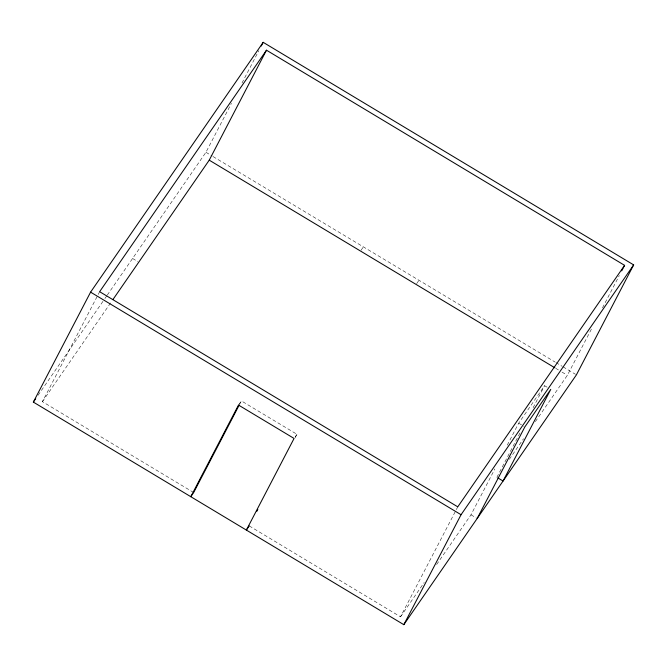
<?xml version="1.0" encoding="UTF-8"?>
<svg xmlns="http://www.w3.org/2000/svg" width="667" height="667" viewBox="0 0 667 667"><rect width="100%" height="100%" fill="white"/><g stroke="black" fill="none" stroke-linecap="round" stroke-linejoin="round"><path stroke-width="0.5" stroke-dasharray="3.33 2.5" d="M193.672 492.529L42.405 401.651L99.641 291.687M107.287 295.081L205.945 152.284L231.441 103.318M242.021 82.983L258.854 50.642M239.47 404.561L241.379 400.9L296.948 434.284L295.039 437.952M249.241 525.913L400.517 616.8L457.762 506.837M436.643 564.507L470.994 514.791L494.847 468.976M507.245 445.147L518.693 423.161L544.58 385.684L547.232 387.277M496.882 477.322L520.26 432.416M533.133 407.679L544.58 385.684M535.376 421.602L567.359 375.313L592.371 327.264M602.476 307.854L619.309 275.513M38.086 395.256L104.335 299.358M104.927 298.499L106.703 295.931M42.405 401.651L111.689 301.359M238.503 405.061L241.379 400.9M361.089 250.208L363.39 246.882M295.223 436.785L296.948 434.284M416.658 283.6L418.959 280.265M400.517 616.8L424.204 582.508M509.321 459.321L523.537 438.744M205.945 152.284L212.173 156.028M213.056 156.562L555.061 362.031M555.953 362.565L562.173 366.308M563.065 366.842L575.521 374.32M555.786 368.359L558.462 369.968M562.023 372.103L567.359 375.313M518.693 423.161L523.987 426.338M132.591 258.462L137.886 261.639M470.994 514.791L476.288 517.967"/><path stroke-width="1" d="M33.35 402.101L90.587 292.146L263.182 42.329L633.65 264.899L576.413 374.854L403.818 624.671L33.35 402.101L35.718 398.674M261.256 46.023L263.182 42.329M112.873 299.641L209.238 160.163L266.483 50.2L624.595 265.349L621.711 270.894M238.994 405.478L193.672 492.529L190.795 496.69L238.503 405.061L294.072 438.444L246.365 530.082L249.241 525.913M256.878 511.256L257.829 509.421M403.818 624.671L461.055 514.716L633.65 264.899M477.172 518.501L524.871 426.872L550.759 389.395L503.06 481.024L497.765 477.847M266.483 50.2L99.641 291.687L457.762 506.837L624.595 265.349M209.238 160.163L554.902 367.825M90.587 292.146L461.055 514.716"/></g></svg>
